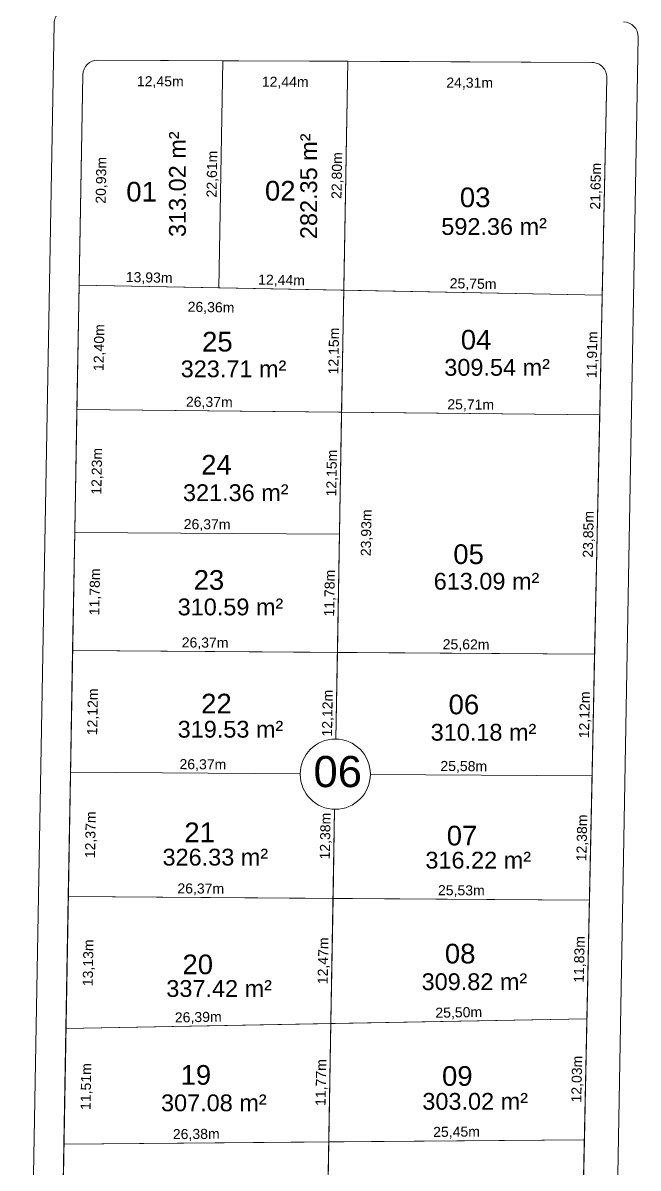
# Model space of a CAD drawing. Header units: metres. Extents: x 3808 to 8215, y 2374 to 6187.
# Drawn here: x 4622.9 to 4684.1, y 4489.8 to 4603.8 of the extents above; entities that cross this region are included whole.
import ezdxf
from ezdxf.enums import TextEntityAlignment as Align

# ---------------------------------------------------------------- set-up
doc = ezdxf.new("R2010")
doc.units = ezdxf.units.M
for name, color, linetype in [('Areas Lotes', 1, 'Continuous'), ('Calçada', 8, 'Continuous'), ('COTAS', 7, 'Continuous'), ('Lote', 7, 'Continuous'), ('Nº Lote', 7, 'Continuous'), ('Nº. quadra', 7, 'Continuous'), ('quadras', 7, 'Continuous')]:
    doc.layers.add(name, color=color, linetype=linetype)
doc.styles.add('Arial', font='arial.ttf')
doc.dimstyles.new('Copy(2) of ISO-25', dxfattribs={"dimtxt": 1, "dimasz": 2.5, "dimexe": 1.25, "dimexo": 0.625, "dimgap": 0.2, "dimtad": 1, "dimtoh": 1, "dimlfac": 1, "dimzin": 1, "dimtxsty": 'Arial', "dimblk": 'NONE', "dimcen": 0, "dimse1": 1, "dimse2": 1, "dimsd1": 1, "dimsd2": 1, "dimclrt": 256, "dimaunit": 1, "dimadec": 3, "dimazin": 0, "dimtfac": 1, "dimtmove": 0, "dimatfit": 3, "dimldrblk": 'NONE', "dimfxl": 1, "dimtolj": 1, "dimtzin": 0, "dimarcsym": 0})

# ---------------------------------------------------------------- blocks, each defined once
blk = doc.blocks.new('*D3717')
at = {"layer": 'Defpoints', "color": 0, "linetype": 'Continuous', "transparency": 16777216}
for p in [(4678.79, 4492.64), (4678.79, 4492.64), (4678.54, 4480.69)]:
    blk.add_point(p, dxfattribs=at)
at = {"layer": 'COTAS', "linetype": 'Continuous', "lineweight": 5, "transparency": 16777216, "insert": (4677.86, 4486.68), "char_height": 1, "attachment_point": 5, "rotation": 88.7876, "style": 'Arial'}
blk.add_mtext('\\A1;11,95m', dxfattribs=at)
blk = doc.blocks.new('_None')
blk = doc.blocks.new('*D3718')
at = {"layer": 'Defpoints', "color": 0, "linetype": 'Continuous', "transparency": 16777216}
for p in [(4679.05, 4504.66), (4679.05, 4504.66), (4678.79, 4492.64)]:
    blk.add_point(p, dxfattribs=at)
at = {"layer": 'COTAS', "linetype": 'Continuous', "lineweight": 5, "transparency": 16777216, "insert": (4678.12, 4498.67), "char_height": 1, "attachment_point": 5, "rotation": 88.7876, "style": 'Arial'}
blk.add_mtext('\\A1;12,03m', dxfattribs=at)
blk = doc.blocks.new('*D3719')
at = {"layer": 'Defpoints', "color": 0, "linetype": 'Continuous', "transparency": 16777216}
for p in [(4679.3, 4516.49), (4679.3, 4516.49), (4679.05, 4504.66)]:
    blk.add_point(p, dxfattribs=at)
at = {"layer": 'COTAS', "linetype": 'Continuous', "lineweight": 5, "transparency": 16777216, "insert": (4678.37, 4510.59), "char_height": 1, "attachment_point": 5, "rotation": 88.7876, "style": 'Arial'}
blk.add_mtext('\\A1;11,83m', dxfattribs=at)
blk = doc.blocks.new('*D3720')
at = {"layer": 'Defpoints', "color": 0, "linetype": 'Continuous', "transparency": 16777216}
for p in [(4679.56, 4528.86), (4679.56, 4528.86), (4679.3, 4516.49)]:
    blk.add_point(p, dxfattribs=at)
at = {"layer": 'COTAS', "linetype": 'Continuous', "lineweight": 5, "transparency": 16777216, "insert": (4678.63, 4522.69), "char_height": 1, "attachment_point": 5, "rotation": 88.7876, "style": 'Arial'}
blk.add_mtext('\\A1;12,38m', dxfattribs=at)
blk = doc.blocks.new('*D3721')
at = {"layer": 'Defpoints', "color": 0, "linetype": 'Continuous', "transparency": 16777216}
for p in [(4679.81, 4540.98), (4679.81, 4540.98), (4679.56, 4528.86)]:
    blk.add_point(p, dxfattribs=at)
at = {"layer": 'COTAS', "linetype": 'Continuous', "lineweight": 5, "transparency": 16777216, "insert": (4678.89, 4534.94), "char_height": 1, "attachment_point": 5, "rotation": 88.7876, "style": 'Arial'}
blk.add_mtext('\\A1;12,12m', dxfattribs=at)
blk = doc.blocks.new('*D3722')
at = {"layer": 'Defpoints', "color": 0, "linetype": 'Continuous', "transparency": 16777216}
for p in [(4680.32, 4564.83), (4680.32, 4564.83), (4679.81, 4540.98)]:
    blk.add_point(p, dxfattribs=at)
at = {"layer": 'COTAS', "linetype": 'Continuous', "lineweight": 5, "transparency": 16777216, "insert": (4679.27, 4552.92), "char_height": 1, "attachment_point": 5, "rotation": 88.7876, "style": 'Arial'}
blk.add_mtext('\\A1;23,85m', dxfattribs=at)
blk = doc.blocks.new('*D3723')
at = {"layer": 'Defpoints', "color": 0, "linetype": 'Continuous', "transparency": 16777216}
for p in [(4680.57, 4576.74), (4680.57, 4576.74), (4680.32, 4564.83)]:
    blk.add_point(p, dxfattribs=at)
at = {"layer": 'COTAS', "linetype": 'Continuous', "lineweight": 5, "transparency": 16777216, "insert": (4679.64, 4570.8), "char_height": 1, "attachment_point": 5, "rotation": 88.7876, "style": 'Arial'}
blk.add_mtext('\\A1;11,91m', dxfattribs=at)
blk = doc.blocks.new('*D3724')
at = {"layer": 'Defpoints', "color": 0, "linetype": 'Continuous', "transparency": 16777216}
for p in [(4681.03, 4598.39), (4681.03, 4598.39), (4680.57, 4576.74)]:
    blk.add_point(p, dxfattribs=at)
at = {"layer": 'COTAS', "linetype": 'Continuous', "lineweight": 5, "transparency": 16777216, "insert": (4680, 4587.58), "char_height": 1, "attachment_point": 5, "rotation": 88.7876, "style": 'Arial'}
blk.add_mtext('\\A1;21,65m', dxfattribs=at)
blk = doc.blocks.new('*D3725')
at = {"layer": 'Defpoints', "color": 0, "linetype": 'Continuous', "transparency": 16777216}
for p in [(4655.23, 4600.03), (4679.54, 4599.92), (4655.21, 4597.06)]:
    blk.add_point(p, dxfattribs=at)
at = {"layer": 'COTAS', "linetype": 'Continuous', "lineweight": 5, "transparency": 16777216, "insert": (4667.37, 4597.8), "char_height": 1, "attachment_point": 5, "rotation": 359.7396, "style": 'Arial'}
blk.add_mtext('\\A1;24,31m', dxfattribs=at)
blk = doc.blocks.new('*D3726')
at = {"layer": 'Defpoints', "color": 0, "linetype": 'Continuous', "transparency": 16777216}
for p in [(4642.79, 4600.08), (4655.23, 4600.03), (4642.78, 4597.11)]:
    blk.add_point(p, dxfattribs=at)
at = {"layer": 'COTAS', "linetype": 'Continuous', "lineweight": 5, "transparency": 16777216, "insert": (4649, 4597.89), "char_height": 1, "attachment_point": 5, "rotation": 359.7396, "style": 'Arial'}
blk.add_mtext('\\A1;12,44m', dxfattribs=at)
blk = doc.blocks.new('*D3727')
at = {"layer": 'Defpoints', "color": 0, "linetype": 'Continuous', "transparency": 16777216}
for p in [(4630.34, 4600.14), (4642.79, 4600.08), (4630.33, 4597.17)]:
    blk.add_point(p, dxfattribs=at)
at = {"layer": 'COTAS', "linetype": 'Continuous', "lineweight": 5, "transparency": 16777216, "insert": (4636.56, 4597.94), "char_height": 1, "attachment_point": 5, "rotation": 359.7396, "style": 'Arial'}
blk.add_mtext('\\A1;12,45m', dxfattribs=at)
blk = doc.blocks.new('*D3728')
at = {"layer": 'Defpoints', "color": 0, "linetype": 'Continuous', "transparency": 16777216}
for p in [(4628.84, 4598.67), (4628.47, 4577.74), (4631.37, 4577.69)]:
    blk.add_point(p, dxfattribs=at)
at = {"layer": 'COTAS', "linetype": 'Continuous', "lineweight": 5, "transparency": 16777216, "insert": (4630.75, 4588.17), "char_height": 1, "attachment_point": 5, "rotation": 88.9903, "style": 'Arial'}
blk.add_mtext('\\A1;20,93m', dxfattribs=at)
blk = doc.blocks.new('*D3729')
at = {"layer": 'Defpoints', "color": 0, "linetype": 'Continuous', "transparency": 16777216}
for p in [(4642.79, 4600.08), (4642.39, 4577.47), (4642.39, 4577.47)]:
    blk.add_point(p, dxfattribs=at)
at = {"layer": 'COTAS', "linetype": 'Continuous', "lineweight": 5, "transparency": 16777216, "insert": (4641.79, 4588.79), "char_height": 1, "attachment_point": 5, "rotation": 88.9957, "style": 'Arial'}
blk.add_mtext('\\A1;22,61m', dxfattribs=at)
blk = doc.blocks.new('*D3730')
at = {"layer": 'Defpoints', "color": 0, "linetype": 'Continuous', "transparency": 16777216}
for p in [(4655.23, 4600.03), (4654.83, 4577.23), (4654.83, 4577.23)]:
    blk.add_point(p, dxfattribs=at)
at = {"layer": 'COTAS', "linetype": 'Continuous', "lineweight": 5, "transparency": 16777216, "insert": (4654.23, 4588.64), "char_height": 1, "attachment_point": 5, "rotation": 88.9957, "style": 'Arial'}
blk.add_mtext('\\A1;22,80m', dxfattribs=at)
blk = doc.blocks.new('*D3731')
at = {"layer": 'Defpoints', "color": 0, "linetype": 'Continuous', "transparency": 16777216}
for p in [(4654.83, 4577.23), (4680.57, 4576.74), (4680.57, 4576.74)]:
    blk.add_point(p, dxfattribs=at)
at = {"layer": 'COTAS', "linetype": 'Continuous', "lineweight": 5, "transparency": 16777216, "insert": (4667.71, 4577.79), "char_height": 1, "attachment_point": 5, "rotation": 358.8909, "style": 'Arial'}
blk.add_mtext('\\A1;25,75m', dxfattribs=at)
blk = doc.blocks.new('*D3732')
at = {"layer": 'Defpoints', "color": 0, "linetype": 'Continuous', "transparency": 16777216}
for p in [(4628.47, 4577.74), (4642.39, 4577.47), (4642.39, 4577.47)]:
    blk.add_point(p, dxfattribs=at)
at = {"layer": 'COTAS', "linetype": 'Continuous', "lineweight": 5, "transparency": 16777216, "insert": (4635.45, 4578.41), "char_height": 1, "attachment_point": 5, "rotation": 358.8909, "style": 'Arial'}
blk.add_mtext('\\A1;13,93m', dxfattribs=at)
blk = doc.blocks.new('*D3733')
at = {"layer": 'Defpoints', "color": 0, "linetype": 'Continuous', "transparency": 16777216}
for p in [(4642.39, 4577.47), (4654.83, 4577.23), (4654.83, 4577.23)]:
    blk.add_point(p, dxfattribs=at)
at = {"layer": 'COTAS', "linetype": 'Continuous', "lineweight": 5, "transparency": 16777216, "insert": (4648.63, 4578.16), "char_height": 1, "attachment_point": 5, "rotation": 358.8909, "style": 'Arial'}
blk.add_mtext('\\A1;12,44m', dxfattribs=at)
blk = doc.blocks.new('*D3734')
at = {"layer": 'Defpoints', "color": 0, "linetype": 'Continuous', "transparency": 16777216}
for p in [(4628.25, 4565.34), (4654.61, 4565.08), (4654.61, 4565.08)]:
    blk.add_point(p, dxfattribs=at)
at = {"layer": 'COTAS', "linetype": 'Continuous', "lineweight": 5, "transparency": 16777216, "insert": (4641.44, 4566.01), "char_height": 1, "attachment_point": 5, "rotation": 359.4335, "style": 'Arial'}
blk.add_mtext('\\A1;26,37m', dxfattribs=at)
blk = doc.blocks.new('*D3735')
at = {"layer": 'Defpoints', "color": 0, "linetype": 'Continuous', "transparency": 16777216}
for p in [(4654.61, 4565.08), (4680.32, 4564.83), (4680.32, 4564.83)]:
    blk.add_point(p, dxfattribs=at)
at = {"layer": 'COTAS', "linetype": 'Continuous', "lineweight": 5, "transparency": 16777216, "insert": (4667.47, 4565.76), "char_height": 1, "attachment_point": 5, "rotation": 359.4335, "style": 'Arial'}
blk.add_mtext('\\A1;25,71m', dxfattribs=at)
blk = doc.blocks.new('*D3736')
at = {"layer": 'Defpoints', "color": 0, "linetype": 'Continuous', "transparency": 16777216}
for p in [(4654.83, 4577.23), (4654.83, 4577.23), (4654.61, 4565.08)]:
    blk.add_point(p, dxfattribs=at)
at = {"layer": 'COTAS', "linetype": 'Continuous', "lineweight": 5, "transparency": 16777216, "insert": (4653.92, 4571.17), "char_height": 1, "attachment_point": 5, "rotation": 88.9957, "style": 'Arial'}
blk.add_mtext('\\A1;12,15m', dxfattribs=at)
blk = doc.blocks.new('*D3737')
at = {"layer": 'Defpoints', "color": 0, "linetype": 'Continuous', "transparency": 16777216}
for p in [(4628.47, 4577.74), (4628.25, 4565.34), (4631.23, 4565.29)]:
    blk.add_point(p, dxfattribs=at)
at = {"layer": 'COTAS', "linetype": 'Continuous', "lineweight": 5, "transparency": 16777216, "insert": (4630.54, 4571.51), "char_height": 1, "attachment_point": 5, "rotation": 88.9903, "style": 'Arial'}
blk.add_mtext('\\A1;12,40m', dxfattribs=at)
blk = doc.blocks.new('*D3738')
at = {"layer": 'Defpoints', "color": 0, "linetype": 'Continuous', "transparency": 16777216}
for p in [(4628.25, 4565.34), (4628.04, 4553.12), (4631.02, 4553.06)]:
    blk.add_point(p, dxfattribs=at)
at = {"layer": 'COTAS', "linetype": 'Continuous', "lineweight": 5, "transparency": 16777216, "insert": (4630.32, 4559.19), "char_height": 1, "attachment_point": 5, "rotation": 88.9903, "style": 'Arial'}
blk.add_mtext('\\A1;12,23m', dxfattribs=at)
blk = doc.blocks.new('*D3739')
at = {"layer": 'Defpoints', "color": 0, "linetype": 'Continuous', "transparency": 16777216}
for p in [(4628.04, 4553.12), (4627.83, 4541.34), (4630.81, 4541.29)]:
    blk.add_point(p, dxfattribs=at)
at = {"layer": 'COTAS', "linetype": 'Continuous', "lineweight": 5, "transparency": 16777216, "insert": (4630.11, 4547.19), "char_height": 1, "attachment_point": 5, "rotation": 88.9903, "style": 'Arial'}
blk.add_mtext('\\A1;11,78m', dxfattribs=at)
blk = doc.blocks.new('*D3740')
at = {"layer": 'Defpoints', "color": 0, "linetype": 'Continuous', "transparency": 16777216}
for p in [(4627.83, 4541.34), (4627.61, 4529.22), (4630.6, 4529.17)]:
    blk.add_point(p, dxfattribs=at)
at = {"layer": 'COTAS', "linetype": 'Continuous', "lineweight": 5, "transparency": 16777216, "insert": (4629.9, 4535.24), "char_height": 1, "attachment_point": 5, "rotation": 88.9903, "style": 'Arial'}
blk.add_mtext('\\A1;12,12m', dxfattribs=at)
blk = doc.blocks.new('*D3741')
at = {"layer": 'Defpoints', "color": 0, "linetype": 'Continuous', "transparency": 16777216}
for p in [(4627.61, 4529.22), (4627.61, 4516.85), (4630.38, 4516.8)]:
    blk.add_point(p, dxfattribs=at)
at = {"layer": 'COTAS', "linetype": 'Continuous', "lineweight": 5, "transparency": 16777216, "insert": (4629.69, 4523), "char_height": 1, "attachment_point": 5, "rotation": 88.9903, "style": 'Arial'}
blk.add_mtext('\\A1;12,37m', dxfattribs=at)
blk = doc.blocks.new('*D3742')
at = {"layer": 'Defpoints', "color": 0, "linetype": 'Continuous', "transparency": 16777216}
for p in [(4627.61, 4516.85), (4627.16, 4503.72), (4630.15, 4503.67)]:
    blk.add_point(p, dxfattribs=at)
at = {"layer": 'COTAS', "linetype": 'Continuous', "lineweight": 5, "transparency": 16777216, "insert": (4629.46, 4510.25), "char_height": 1, "attachment_point": 5, "rotation": 88.9903, "style": 'Arial'}
blk.add_mtext('\\A1;13,13m', dxfattribs=at)
blk = doc.blocks.new('*D3743')
at = {"layer": 'Defpoints', "color": 0, "linetype": 'Continuous', "transparency": 16777216}
for p in [(4627.16, 4503.72), (4626.96, 4492.21), (4629.94, 4492.16)]:
    blk.add_point(p, dxfattribs=at)
at = {"layer": 'COTAS', "linetype": 'Continuous', "lineweight": 5, "transparency": 16777216, "insert": (4629.24, 4497.93), "char_height": 1, "attachment_point": 5, "rotation": 88.9903, "style": 'Arial'}
blk.add_mtext('\\A1;11,51m', dxfattribs=at)
blk = doc.blocks.new('*D3744')
at = {"layer": 'Defpoints', "color": 0, "linetype": 'Continuous', "transparency": 16777216}
for p in [(4626.96, 4492.21), (4626.76, 4480.69), (4629.74, 4480.64)]:
    blk.add_point(p, dxfattribs=at)
at = {"layer": 'COTAS', "linetype": 'Continuous', "lineweight": 5, "transparency": 16777216, "insert": (4629.04, 4486.41), "char_height": 1, "attachment_point": 5, "rotation": 88.9903, "style": 'Arial'}
blk.add_mtext('\\A1;11,52m', dxfattribs=at)
blk = doc.blocks.new('*D3756')
at = {"layer": 'Defpoints', "color": 0, "linetype": 'Continuous', "transparency": 16777216}
for p in [(4653.34, 4492.43), (4678.79, 4492.64), (4678.79, 4492.64)]:
    blk.add_point(p, dxfattribs=at)
at = {"layer": 'COTAS', "linetype": 'Continuous', "lineweight": 5, "transparency": 16777216, "insert": (4666.06, 4493.34), "char_height": 1, "attachment_point": 5, "rotation": 0.4738, "style": 'Arial'}
blk.add_mtext('\\A1;25,45m', dxfattribs=at)
blk = doc.blocks.new('*D3757')
at = {"layer": 'Defpoints', "color": 0, "linetype": 'Continuous', "transparency": 16777216}
for p in [(4626.96, 4492.21), (4653.34, 4492.43), (4653.34, 4492.43)]:
    blk.add_point(p, dxfattribs=at)
at = {"layer": 'COTAS', "linetype": 'Continuous', "lineweight": 5, "transparency": 16777216, "insert": (4640.14, 4493.12), "char_height": 1, "attachment_point": 5, "rotation": 0.4738, "style": 'Arial'}
blk.add_mtext('\\A1;26,38m', dxfattribs=at)
blk = doc.blocks.new('*D3758')
at = {"layer": 'Defpoints', "color": 0, "linetype": 'Continuous', "transparency": 16777216}
for p in [(4627.16, 4503.72), (4653.55, 4504.2), (4653.55, 4504.2)]:
    blk.add_point(p, dxfattribs=at)
at = {"layer": 'COTAS', "linetype": 'Continuous', "lineweight": 5, "transparency": 16777216, "insert": (4640.34, 4504.76), "char_height": 1, "attachment_point": 5, "rotation": 1.0376, "style": 'Arial'}
blk.add_mtext('\\A1;26,39m', dxfattribs=at)
blk = doc.blocks.new('*D3759')
at = {"layer": 'Defpoints', "color": 0, "linetype": 'Continuous', "transparency": 16777216}
for p in [(4679.05, 4504.66), (4679.05, 4504.66), (4653.55, 4504.2)]:
    blk.add_point(p, dxfattribs=at)
at = {"layer": 'COTAS', "linetype": 'Continuous', "lineweight": 5, "transparency": 16777216, "insert": (4666.28, 4505.23), "char_height": 1, "attachment_point": 5, "rotation": 1.0376, "style": 'Arial'}
blk.add_mtext('\\A1;25,50m', dxfattribs=at)
blk = doc.blocks.new('*D3760')
at = {"layer": 'Defpoints', "color": 0, "linetype": 'Continuous', "transparency": 16777216}
for p in [(4653.77, 4516.67), (4679.3, 4516.49), (4679.3, 4516.49)]:
    blk.add_point(p, dxfattribs=at)
at = {"layer": 'COTAS', "linetype": 'Continuous', "lineweight": 5, "transparency": 16777216, "insert": (4666.54, 4517.38), "char_height": 1, "attachment_point": 5, "rotation": 359.6036, "style": 'Arial'}
blk.add_mtext('\\A1;25,53m', dxfattribs=at)
blk = doc.blocks.new('*D3761')
at = {"layer": 'Defpoints', "color": 0, "linetype": 'Continuous', "transparency": 16777216}
for p in [(4627.4, 4516.85), (4627.4, 4516.85), (4653.77, 4516.67)]:
    blk.add_point(p, dxfattribs=at)
at = {"layer": 'COTAS', "linetype": 'Continuous', "lineweight": 5, "transparency": 16777216, "insert": (4640.59, 4517.56), "char_height": 1, "attachment_point": 5, "rotation": 359.6036, "style": 'Arial'}
blk.add_mtext('\\A1;26,37m', dxfattribs=at)
blk = doc.blocks.new('*D3762')
at = {"layer": 'Defpoints', "color": 0, "linetype": 'Continuous', "transparency": 16777216}
for p in [(4627.61, 4529.22), (4653.98, 4529.04), (4653.98, 4529.04)]:
    blk.add_point(p, dxfattribs=at)
at = {"layer": 'COTAS', "linetype": 'Continuous', "lineweight": 5, "transparency": 16777216, "insert": (4640.8, 4529.93), "char_height": 1, "attachment_point": 5, "rotation": 359.6036, "style": 'Arial'}
blk.add_mtext('\\A1;26,37m', dxfattribs=at)
blk = doc.blocks.new('*D3763')
at = {"layer": 'Defpoints', "color": 0, "linetype": 'Continuous', "transparency": 16777216}
for p in [(4653.98, 4529.04), (4679.56, 4528.86), (4679.56, 4528.86)]:
    blk.add_point(p, dxfattribs=at)
at = {"layer": 'COTAS', "linetype": 'Continuous', "lineweight": 5, "transparency": 16777216, "insert": (4666.78, 4529.75), "char_height": 1, "attachment_point": 5, "rotation": 359.6036, "style": 'Arial'}
blk.add_mtext('\\A1;25,58m', dxfattribs=at)
blk = doc.blocks.new('*D3764')
at = {"layer": 'Defpoints', "color": 0, "linetype": 'Continuous', "transparency": 16777216}
for p in [(4654.2, 4541.16), (4679.81, 4540.98), (4679.81, 4540.98)]:
    blk.add_point(p, dxfattribs=at)
at = {"layer": 'COTAS', "linetype": 'Continuous', "lineweight": 5, "transparency": 16777216, "insert": (4667.01, 4541.87), "char_height": 1, "attachment_point": 5, "rotation": 359.6036, "style": 'Arial'}
blk.add_mtext('\\A1;25,62m', dxfattribs=at)
blk = doc.blocks.new('*D3765')
at = {"layer": 'Defpoints', "color": 0, "linetype": 'Continuous', "transparency": 16777216}
for p in [(4627.83, 4541.34), (4627.83, 4541.34), (4654.2, 4541.16)]:
    blk.add_point(p, dxfattribs=at)
at = {"layer": 'COTAS', "linetype": 'Continuous', "lineweight": 5, "transparency": 16777216, "insert": (4641.02, 4542.05), "char_height": 1, "attachment_point": 5, "rotation": 359.6036, "style": 'Arial'}
blk.add_mtext('\\A1;26,37m', dxfattribs=at)
blk = doc.blocks.new('*D3766')
at = {"layer": 'Defpoints', "color": 0, "linetype": 'Continuous', "transparency": 16777216}
for p in [(4628.04, 4553.12), (4628.04, 4553.12), (4654.4, 4552.93)]:
    blk.add_point(p, dxfattribs=at)
at = {"layer": 'COTAS', "linetype": 'Continuous', "lineweight": 5, "transparency": 16777216, "insert": (4641.22, 4553.83), "char_height": 1, "attachment_point": 5, "rotation": 359.6036, "style": 'Arial'}
blk.add_mtext('\\A1;26,37m', dxfattribs=at)
blk = doc.blocks.new('*D3767')
at = {"layer": 'Defpoints', "color": 0, "linetype": 'Continuous', "transparency": 16777216}
for p in [(4654.61, 4565.08), (4658.16, 4565.02), (4654.2, 4541.16)]:
    blk.add_point(p, dxfattribs=at)
at = {"layer": 'COTAS', "linetype": 'Continuous', "lineweight": 5, "transparency": 16777216, "insert": (4657.15, 4553.07), "char_height": 1, "attachment_point": 5, "rotation": 88.9957, "style": 'Arial'}
blk.add_mtext('\\A1;23,93m', dxfattribs=at)
blk = doc.blocks.new('*D3768')
at = {"layer": 'Defpoints', "color": 0, "linetype": 'Continuous', "transparency": 16777216}
for p in [(4654.61, 4565.08), (4654.4, 4552.93), (4654.4, 4552.93)]:
    blk.add_point(p, dxfattribs=at)
at = {"layer": 'COTAS', "linetype": 'Continuous', "lineweight": 5, "transparency": 16777216, "insert": (4653.71, 4559.02), "char_height": 1, "attachment_point": 5, "rotation": 88.9957, "style": 'Arial'}
blk.add_mtext('\\A1;12,15m', dxfattribs=at)
blk = doc.blocks.new('*D3769')
at = {"layer": 'Defpoints', "color": 0, "linetype": 'Continuous', "transparency": 16777216}
for p in [(4654.4, 4552.93), (4654.2, 4541.16), (4654.2, 4541.16)]:
    blk.add_point(p, dxfattribs=at)
at = {"layer": 'COTAS', "linetype": 'Continuous', "lineweight": 5, "transparency": 16777216, "insert": (4653.5, 4547.06), "char_height": 1, "attachment_point": 5, "rotation": 88.9957, "style": 'Arial'}
blk.add_mtext('\\A1;11,78m', dxfattribs=at)
blk = doc.blocks.new('*D3770')
at = {"layer": 'Defpoints', "color": 0, "linetype": 'Continuous', "transparency": 16777216}
for p in [(4654.2, 4541.16), (4653.98, 4529.04), (4653.98, 4529.04)]:
    blk.add_point(p, dxfattribs=at)
at = {"layer": 'COTAS', "linetype": 'Continuous', "lineweight": 5, "transparency": 16777216, "insert": (4653.29, 4535.11), "char_height": 1, "attachment_point": 5, "rotation": 88.9957, "style": 'Arial'}
blk.add_mtext('\\A1;12,12m', dxfattribs=at)
blk = doc.blocks.new('*D3771')
at = {"layer": 'Defpoints', "color": 0, "linetype": 'Continuous', "transparency": 16777216}
for p in [(4653.98, 4529.04), (4653.77, 4516.67), (4653.77, 4516.67)]:
    blk.add_point(p, dxfattribs=at)
at = {"layer": 'COTAS', "linetype": 'Continuous', "lineweight": 5, "transparency": 16777216, "insert": (4653.07, 4522.87), "char_height": 1, "attachment_point": 5, "rotation": 88.9957, "style": 'Arial'}
blk.add_mtext('\\A1;12,38m', dxfattribs=at)
blk = doc.blocks.new('*D3772')
at = {"layer": 'Defpoints', "color": 0, "linetype": 'Continuous', "transparency": 16777216}
for p in [(4653.77, 4516.67), (4653.55, 4504.2), (4653.55, 4504.2)]:
    blk.add_point(p, dxfattribs=at)
at = {"layer": 'COTAS', "linetype": 'Continuous', "lineweight": 5, "transparency": 16777216, "insert": (4652.86, 4510.45), "char_height": 1, "attachment_point": 5, "rotation": 88.9957, "style": 'Arial'}
blk.add_mtext('\\A1;12,47m', dxfattribs=at)
blk = doc.blocks.new('*D3773')
at = {"layer": 'Defpoints', "color": 0, "linetype": 'Continuous', "transparency": 16777216}
for p in [(4653.55, 4504.2), (4653.34, 4492.43), (4653.34, 4492.43)]:
    blk.add_point(p, dxfattribs=at)
at = {"layer": 'COTAS', "linetype": 'Continuous', "lineweight": 5, "transparency": 16777216, "insert": (4652.64, 4498.33), "char_height": 1, "attachment_point": 5, "rotation": 88.9957, "style": 'Arial'}
blk.add_mtext('\\A1;11,77m', dxfattribs=at)
blk = doc.blocks.new('*D3774')
at = {"layer": 'Defpoints', "color": 0, "linetype": 'Continuous', "transparency": 16777216}
for p in [(4653.34, 4492.43), (4653.14, 4480.69), (4653.14, 4480.69)]:
    blk.add_point(p, dxfattribs=at)
at = {"layer": 'COTAS', "linetype": 'Continuous', "lineweight": 5, "transparency": 16777216, "insert": (4652.44, 4486.58), "char_height": 1, "attachment_point": 5, "rotation": 88.9957, "style": 'Arial'}
blk.add_mtext('\\A1;11,74m', dxfattribs=at)
blk = doc.blocks.new('*D4748')
at = {"layer": 'Defpoints', "color": 0, "linetype": 'Continuous', "transparency": 16777216}
for p in [(4628.47, 4577.74), (4654.83, 4577.23), (4654.77, 4574.39)]:
    blk.add_point(p, dxfattribs=at)
at = {"layer": 'COTAS', "linetype": 'Continuous', "lineweight": 5, "transparency": 16777216, "insert": (4641.61, 4575.45), "char_height": 1, "attachment_point": 5, "rotation": 358.8909, "style": 'Arial'}
blk.add_mtext('\\A1;26,36m', dxfattribs=at)

msp = doc.modelspace()

# ---------------------------------------------------------------- linework, layer by layer
at = {"layer": 'Calçada', "linetype": 'Continuous', "lineweight": 5}
for p, q in [((4625.975, 4603.782), (4622.875, 4431.141)), ((4684.141, 4602.437), (4681.095, 4430.161))]:
    msp.add_line(p, q, dxfattribs=at)
for centre, start, end in [((4627.475, 4603.755), 88.65905, 178.97117), ((4682.641, 4602.464), 358.98717, 88.65905)]:
    msp.add_arc(centre, 1.5, start, end, dxfattribs=at)
at = {"layer": 'Lote', "lineweight": 5}
for p, q in [((4642.394, 4577.475), (4642.791, 4600.084)), ((4654.044, 4532.535), (4655.227, 4600.024)), ((4628.469, 4577.744), (4680.571, 4576.736)), ((4628.251, 4565.343), (4680.319, 4564.828)), ((4628.035, 4553.116), (4654.402, 4552.934)), ((4627.827, 4541.338), (4679.814, 4540.979)), ((4627.614, 4529.222), (4650.487, 4529.064)), ((4657.478, 4529.015), (4679.558, 4528.863)), ((4652.315, 4433.923), (4653.921, 4525.545)), ((4627.396, 4516.848), (4679.296, 4516.489)), ((4627.165, 4503.724), (4679.045, 4504.664))]:
    msp.add_line(p, q, dxfattribs=at)
at = {"layer": 'Lote', "linetype": 'Continuous', "lineweight": 5}
msp.add_line((4626.962, 4492.211), (4678.791, 4492.64), dxfattribs=at)
at = {"layer": 'Lote', "linetype": 'Continuous', "lineweight": 5, "flags": 128}
for points in [[(4628.469, 4577.744), (4642.394, 4577.475), (4642.791, 4600.084), (4630.344, 4600.141, 0.4103885), (4628.838, 4598.667)], [(4680.571, 4576.736), (4681.029, 4598.385, 0.4190885), (4679.536, 4599.917), (4655.227, 4600.027), (4654.828, 4577.234)]]:
    msp.add_lwpolyline(points, format="xyb", close=True, dxfattribs=at)
for points in [[(4642.394, 4577.475), (4654.828, 4577.234), (4655.227, 4600.027), (4642.791, 4600.084)], [(4654.615, 4565.082), (4654.828, 4577.234), (4628.469, 4577.744), (4628.251, 4565.343)], [(4680.319, 4564.828), (4680.571, 4576.736), (4654.828, 4577.234), (4654.615, 4565.082)], [(4628.251, 4565.343), (4628.035, 4553.116), (4654.402, 4552.934), (4654.615, 4565.082)], [(4679.814, 4540.979), (4680.319, 4564.828), (4654.615, 4565.082), (4654.195, 4541.156)], [(4628.035, 4553.116), (4627.827, 4541.338), (4654.195, 4541.156), (4654.402, 4552.934)], [(4653.547, 4504.202), (4653.766, 4516.666), (4627.396, 4516.848), (4627.165, 4503.724)], [(4653.766, 4516.666), (4653.547, 4504.202), (4679.045, 4504.664), (4679.296, 4516.489)], [(4678.791, 4492.64), (4679.045, 4504.664), (4653.547, 4504.202), (4653.341, 4492.429)], [(4653.341, 4492.429), (4653.547, 4504.202), (4627.165, 4503.724), (4626.962, 4492.211)], [(4653.135, 4480.693), (4653.341, 4492.429), (4626.962, 4492.211), (4626.759, 4480.693)], [(4653.341, 4492.429), (4653.135, 4480.693), (4678.538, 4480.693), (4678.791, 4492.64)]]:
    msp.add_lwpolyline(points, close=True, dxfattribs=at)
for points in [[(4654.044, 4532.535), (4654.195, 4541.156), (4627.827, 4541.338), (4627.614, 4529.222), (4650.487, 4529.064)], [(4657.478, 4529.015), (4679.558, 4528.863), (4679.814, 4540.979), (4654.195, 4541.156), (4654.044, 4532.535)], [(4650.487, 4529.064), (4627.614, 4529.222), (4627.396, 4516.848), (4653.766, 4516.666), (4653.921, 4525.545)], [(4653.921, 4525.545), (4653.766, 4516.666), (4679.296, 4516.489), (4679.558, 4528.863), (4657.478, 4529.015)]]:
    msp.add_lwpolyline(points, dxfattribs=at)
at = {"layer": 'Nº. quadra', "lineweight": 5}
msp.add_circle((4653.983, 4529.04), 3.496, dxfattribs=at)
at = {"layer": 'quadras', "lineweight": 5}
for p, q in [((4630.344, 4600.141), (4679.536, 4599.917)), ((4625.973, 4436.1), (4628.838, 4598.667)), ((4681.029, 4598.385), (4677.566, 4434.769))]:
    msp.add_line(p, q, dxfattribs=at)
at = {"layer": 'quadras', "linetype": 'Continuous', "lineweight": 5, "flags": 128}
msp.add_lwpolyline([(4625.973, 4436.1, 0.4117074), (4627.433, 4434.575), (4676.027, 4433.302, 0.4156864), (4677.566, 4434.769), (4681.029, 4598.385, 0.4190885), (4679.536, 4599.917), (4630.344, 4600.141, 0.4103885), (4628.838, 4598.667)], format="xyb", close=True, dxfattribs=at)
at = {"layer": 'quadras', "lineweight": 5}
for centre, start, end in [((4630.338, 4598.641), 89.73956, 178.99029), ((4679.529, 4598.417), 358.78757, 89.73956)]:
    msp.add_arc(centre, 1.5, start, end, dxfattribs=at)

# ---------------------------------------------------------------- texts
at = {"layer": 'Areas Lotes', "linetype": 'Continuous', "lineweight": 5, "style": 'Arial'}
for s, p in [('313.02 m²', (4639.098, 4582.524)), ('282.35 m²', (4652.173, 4582.319))]:
    msp.add_text(s, height=1.6726, rotation=90, dxfattribs=at).set_placement(p)
for s, p in [('592.36 m²', (4664.541, 4582.736)), ('323.71 m²', (4638.588, 4568.56)), ('309.54 m²', (4664.84, 4568.71)), ('321.36 m²', (4638.814, 4556.23)), ('613.09 m²', (4663.786, 4547.411)), ('310.59 m²', (4638.286, 4544.855)), ('319.53 m²', (4638.286, 4532.675)), ('310.18 m²', (4663.485, 4532.374)), ('326.33 m²', (4636.781, 4519.941)), ('316.22 m²', (4662.958, 4519.641)), ('309.82 m²', (4662.581, 4507.536)), ('337.42 m²', (4637.157, 4506.86)), ('307.08 m²', (4636.629, 4495.473)), ('303.02 m²', (4662.655, 4495.624))]:
    msp.add_text(s, height=1.6726, dxfattribs=at).set_placement(p)
at = {"layer": 'Nº Lote', "linetype": 'Continuous', "lineweight": 5, "style": 'Arial'}
for s, p in [('01', (4634.695, 4586.055)), ('02', (4648.505, 4586.149)), ('03', (4667.913, 4585.496)), ('25', (4642.243, 4571.124)), ('04', (4668.006, 4571.32)), ('24', (4642.151, 4558.868)), ('05', (4667.26, 4549.964)), ('23', (4641.404, 4547.397)), ('22', (4642.151, 4535.087)), ('06', (4666.794, 4534.998)), ('21', (4640.475, 4522.266)), ('07', (4666.608, 4521.941)), ('08', (4666.421, 4510.191)), ('20', (4640.288, 4509.117)), ('19', (4640.101, 4498.112)), ('09', (4666.137, 4498.006))]:
    msp.add_text(s, height=1.96, dxfattribs=at).set_placement(p, align=Align.CENTER)
at = {"layer": 'Nº. quadra', "lineweight": 5, "style": 'Arial'}
msp.add_text('06', height=3.1039, dxfattribs=at).set_placement((4651.818, 4527.746))

# ---------------------------------------------------------------- dimensions: what is measured, and where the dimension line sits
at = {"layer": 'COTAS', "linetype": 'Continuous', "lineweight": 5}
for base, p1, p2, angle, picture, middle in [((4630.331, 4597.171), (4642.791, 4600.084), (4630.344, 4600.141), 359.73956, '*D3727', (4636.558, 4597.944)), ((4642.777, 4597.115), (4655.227, 4600.027), (4642.791, 4600.084), 359.73956, '*D3726', (4648.999, 4597.887)), ((4681.029, 4598.385), (4680.571, 4576.736), (4681.029, 4598.385), 268.78757, '*D3724', (4679.999, 4587.577)), ((4680.571, 4576.736), (4680.319, 4564.828), (4680.571, 4576.736), 268.78757, '*D3723', (4679.644, 4570.799)), ((4631.016, 4553.064), (4628.251, 4565.343), (4628.035, 4553.116), 88.99029, '*D3738', (4630.323, 4559.191)), ((4680.319, 4564.828), (4679.814, 4540.979), (4680.319, 4564.828), 268.78757, '*D3722', (4679.266, 4552.92)), ((4630.809, 4541.286), (4628.035, 4553.116), (4627.827, 4541.338), 88.99029, '*D3739', (4630.112, 4547.189)), ((4654.195, 4541.156), (4654.402, 4552.934), (4654.195, 4541.156), 88.99567, '*D3769', (4653.498, 4547.059)), ((4630.595, 4529.17), (4627.827, 4541.338), (4627.614, 4529.222), 88.99029, '*D3740', (4629.901, 4535.242)), ((4653.983, 4529.04), (4654.195, 4541.156), (4653.983, 4529.04), 88.99567, '*D3770', (4653.288, 4535.112)), ((4679.814, 4540.979), (4679.558, 4528.863), (4679.814, 4540.979), 268.78757, '*D3721', (4678.885, 4534.938)), ((4630.377, 4516.798), (4627.614, 4529.222), (4627.614, 4516.847), 88.99029, '*D3741', (4629.685, 4522.998)), ((4653.766, 4516.666), (4653.983, 4529.04), (4653.766, 4516.666), 88.99567, '*D3771', (4653.073, 4522.867)), ((4679.558, 4528.863), (4679.296, 4516.489), (4679.558, 4528.863), 268.78757, '*D3720', (4678.626, 4522.693)), ((4630.146, 4503.672), (4627.614, 4516.847), (4627.165, 4503.724), 88.99029, '*D3742', (4629.46, 4510.249)), ((4653.547, 4504.202), (4653.766, 4516.666), (4653.547, 4504.202), 88.99567, '*D3772', (4652.856, 4510.448)), ((4679.296, 4516.489), (4679.045, 4504.664), (4679.296, 4516.489), 268.78757, '*D3719', (4678.37, 4510.593)), ((4679.045, 4504.664), (4678.791, 4492.64), (4679.045, 4504.664), 268.78757, '*D3718', (4678.117, 4498.669)), ((4629.943, 4492.159), (4627.165, 4503.724), (4626.962, 4492.211), 88.99029, '*D3743', (4629.243, 4497.929)), ((4653.341, 4492.429), (4653.547, 4504.202), (4653.341, 4492.429), 88.99567, '*D3773', (4652.643, 4498.33)), ((4629.74, 4480.64), (4626.962, 4492.211), (4626.759, 4480.693), 88.99029, '*D3744', (4629.04, 4486.414)), ((4653.135, 4480.693), (4653.341, 4492.429), (4653.135, 4480.693), 88.99567, '*D3774', (4652.437, 4486.575)), ((4678.791, 4492.64), (4678.538, 4480.693), (4678.791, 4492.64), 268.78757, '*D3717', (4677.864, 4486.683))]:
    dim = msp.add_linear_dim(base=base, p1=p1, p2=p2, angle=angle, dimstyle='Copy(2) of ISO-25', override={"dimpost": 'm', "dimtmove": 1}, dxfattribs=at)
    dim.commit()
    dim.dimension.update_dxf_attribs({"geometry": picture, "text_midpoint": middle})
for p1, p2, distance, picture, middle in [((4642.791, 4600.084), (4642.394, 4577.475), 0, '*D3729', (4641.792, 4588.793)), ((4655.227, 4600.027), (4654.828, 4577.234), 0, '*D3730', (4654.227, 4588.645)), ((4679.536, 4599.917), (4655.227, 4600.027), 2.969, '*D3725', (4667.372, 4597.804)), ((4628.838, 4598.667), (4628.469, 4577.744), 2.9, '*D3728', (4630.753, 4588.169)), ((4628.469, 4577.744), (4642.394, 4577.475), 0, '*D3732', (4635.447, 4578.41)), ((4642.394, 4577.475), (4654.828, 4577.234), 0, '*D3733', (4648.626, 4578.155)), ((4654.828, 4577.234), (4680.571, 4576.736), 0, '*D3731', (4667.715, 4577.786)), ((4628.469, 4577.744), (4628.251, 4565.343), 2.982, '*D3737', (4630.54, 4571.505)), ((4628.469, 4577.744), (4654.828, 4577.234), -2.842, '*D4748', (4641.609, 4575.449)), ((4654.615, 4565.082), (4654.828, 4577.234), 0, '*D3736', (4653.92, 4571.172)), ((4628.251, 4565.343), (4654.615, 4565.082), 0, '*D3734', (4641.44, 4566.013)), ((4654.615, 4565.082), (4680.319, 4564.828), 0, '*D3735', (4667.475, 4565.756)), ((4654.615, 4565.082), (4654.402, 4552.934), 0, '*D3768', (4653.707, 4559.022)), ((4654.195, 4541.156), (4654.615, 4565.082), -3.545, '*D3767', (4657.149, 4553.071)), ((4654.402, 4552.934), (4628.035, 4553.116), 0, '*D3766', (4641.224, 4553.826)), ((4654.195, 4541.156), (4627.827, 4541.338), 0, '*D3765', (4641.017, 4542.048)), ((4654.195, 4541.156), (4679.814, 4540.979), 0, '*D3764', (4667.01, 4541.868)), ((4627.614, 4529.222), (4653.983, 4529.04), 0, '*D3762', (4640.804, 4529.932)), ((4653.983, 4529.04), (4679.558, 4528.863), 0, '*D3763', (4666.776, 4529.752)), ((4653.766, 4516.666), (4627.396, 4516.848), 0, '*D3761', (4640.586, 4517.558)), ((4653.766, 4516.666), (4679.296, 4516.489), 0, '*D3760', (4666.536, 4517.378)), ((4627.165, 4503.724), (4653.547, 4504.202), 0, '*D3758', (4640.341, 4504.764)), ((4653.547, 4504.202), (4679.045, 4504.664), 0, '*D3759', (4666.282, 4505.234)), ((4626.962, 4492.211), (4653.341, 4492.429), 0, '*D3757', (4640.145, 4493.121)), ((4653.341, 4492.429), (4678.791, 4492.64), 0, '*D3756', (4666.059, 4493.336))]:
    dim = msp.add_aligned_dim(p1=p1, p2=p2, distance=distance, dimstyle='Copy(2) of ISO-25', override={"dimpost": 'm'}, dxfattribs=at)
    dim.commit()
    dim.dimension.update_dxf_attribs({"geometry": picture, "text_midpoint": middle})

doc.saveas('drawing.dxf')
